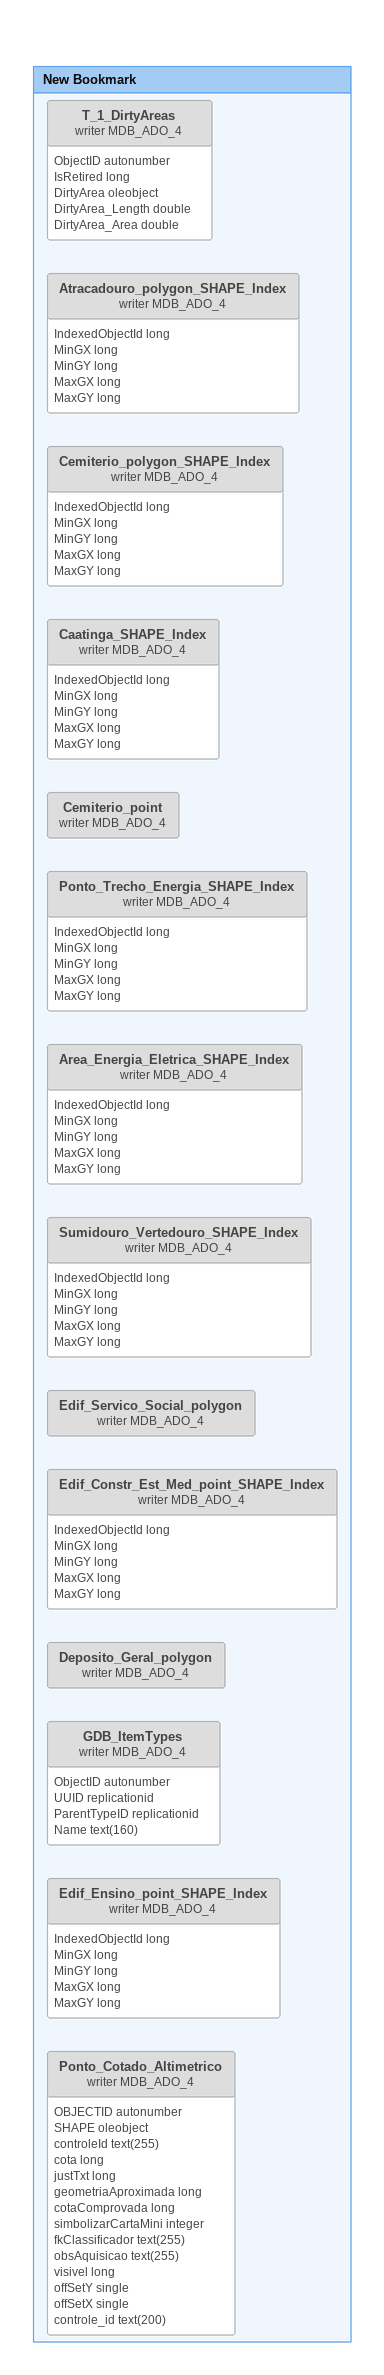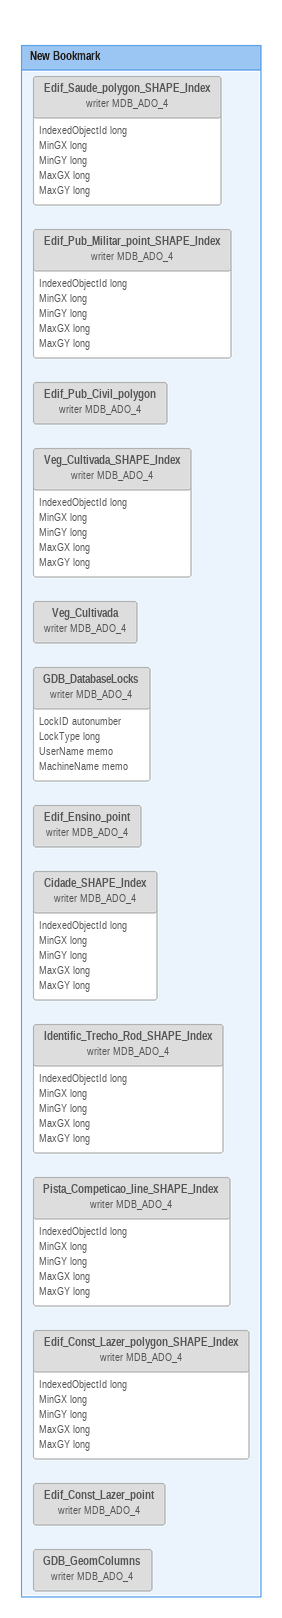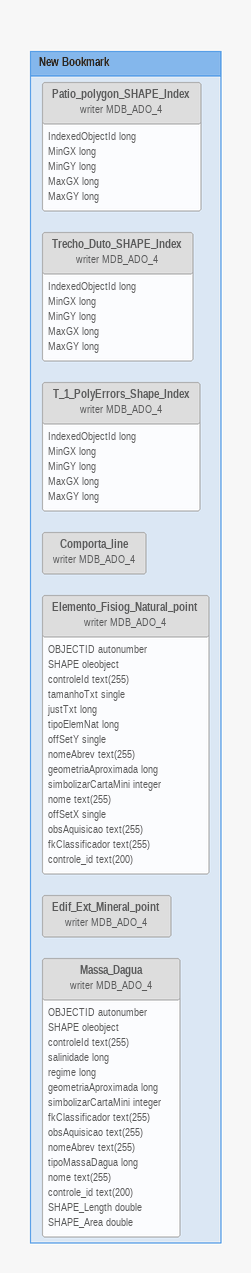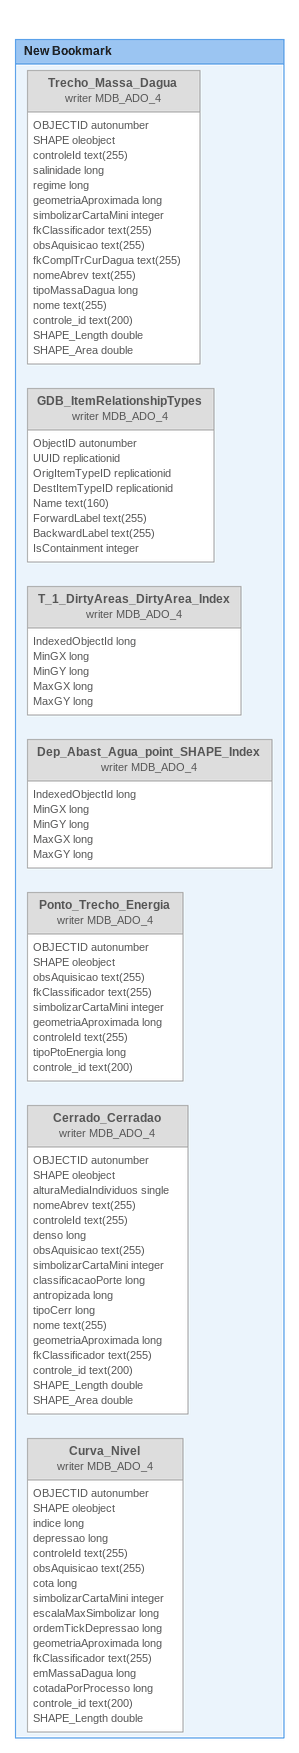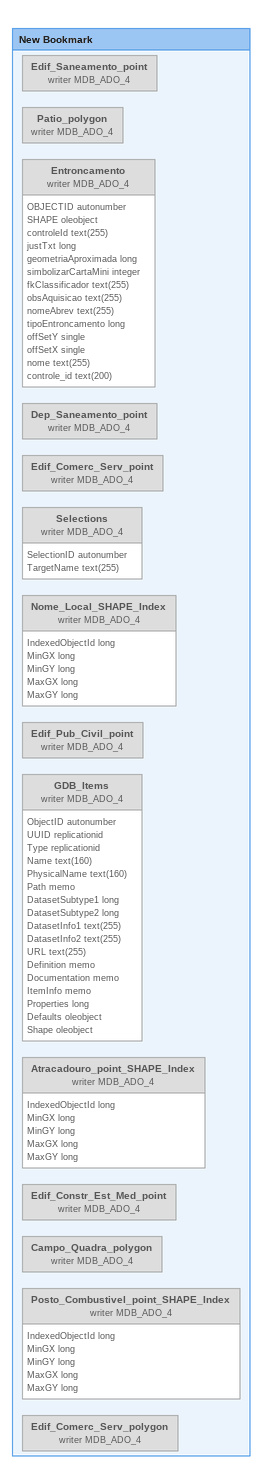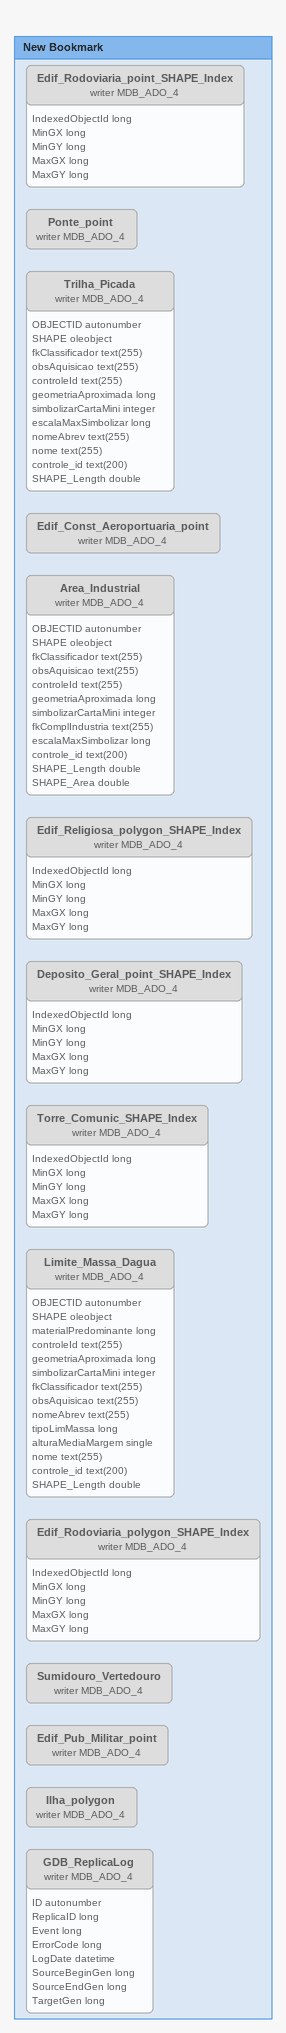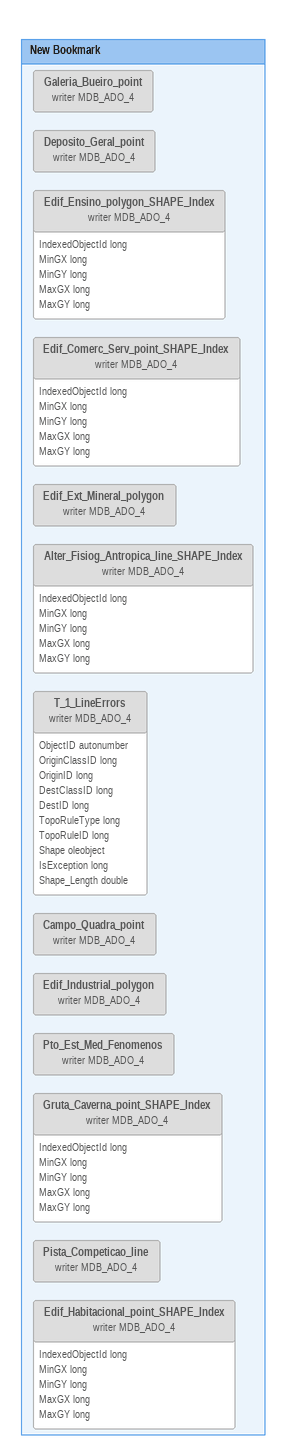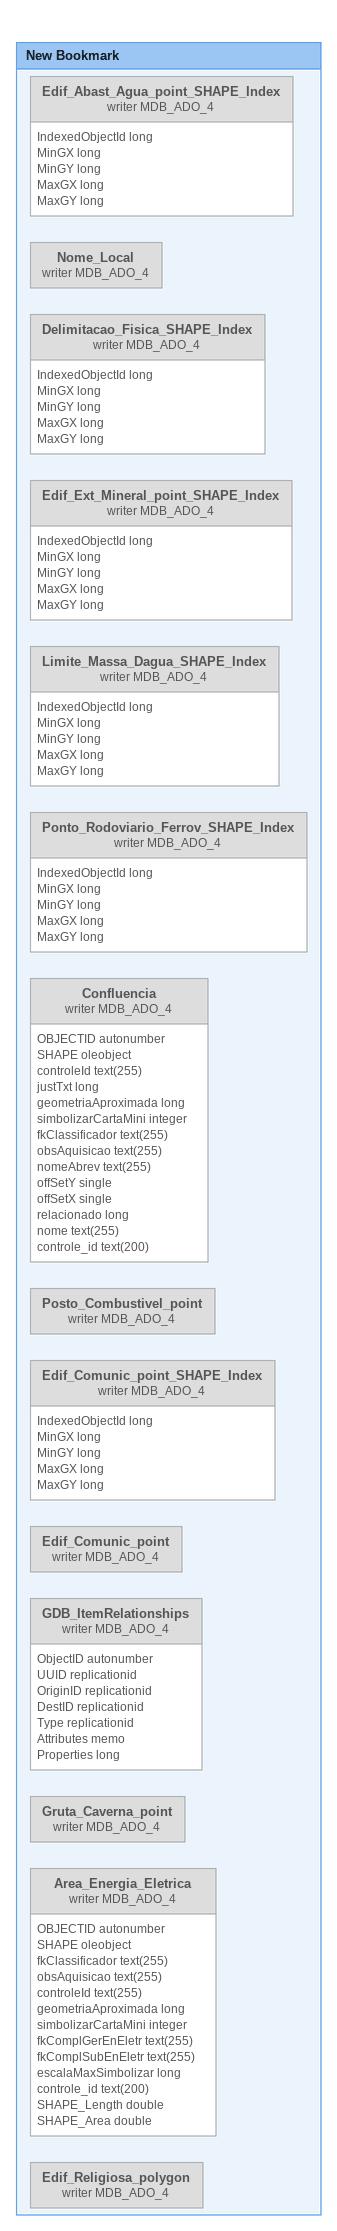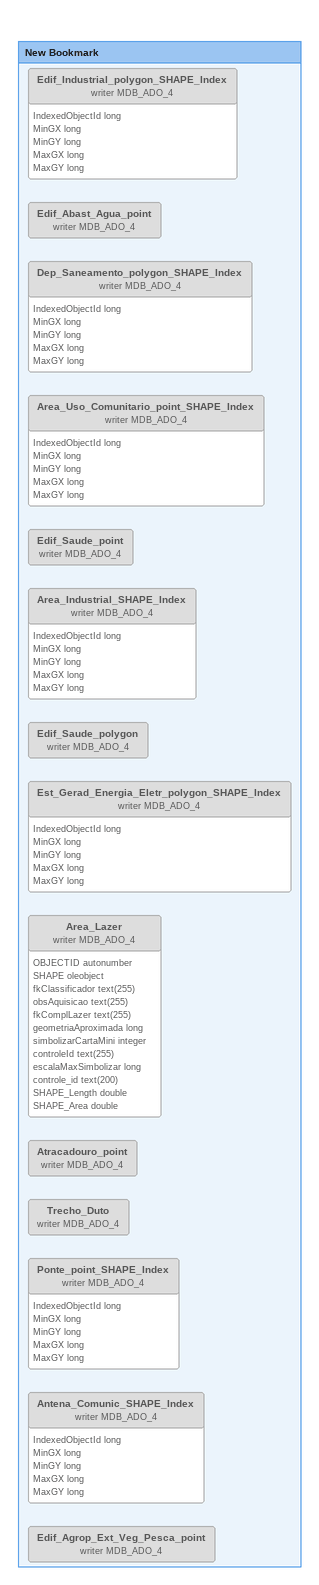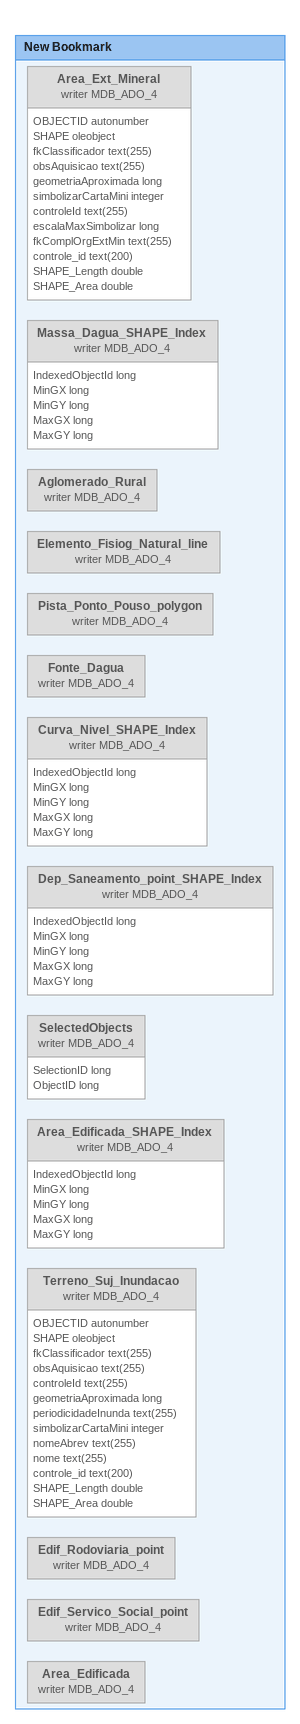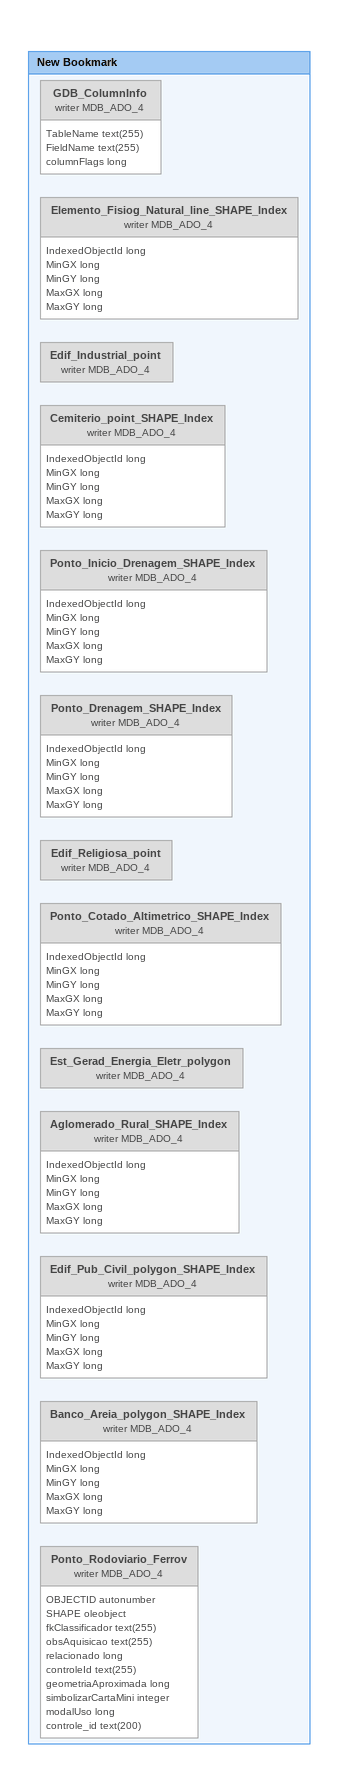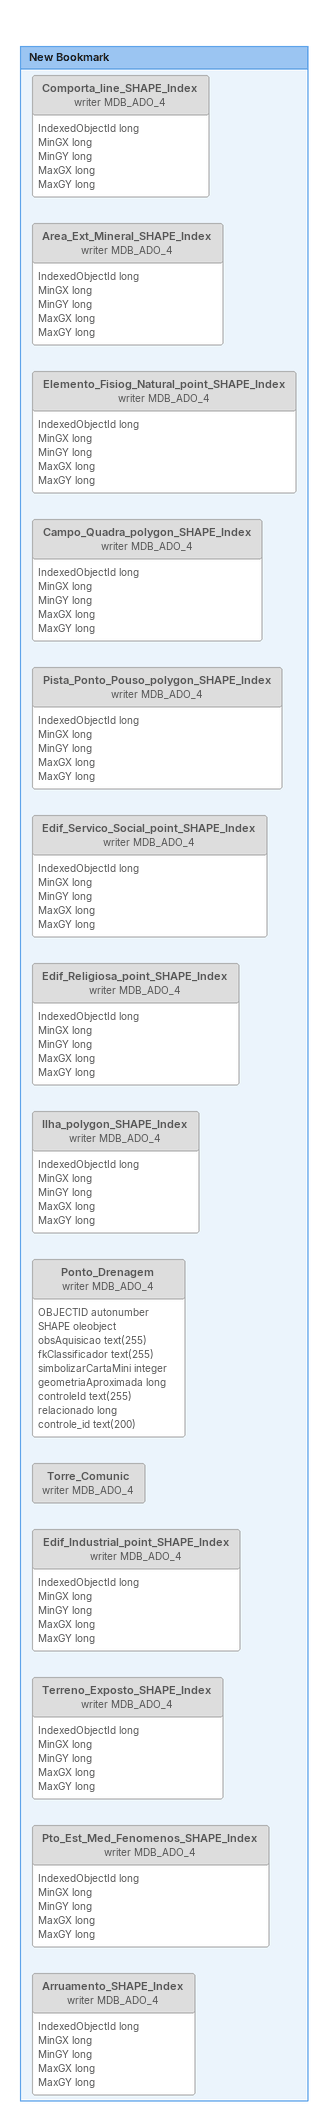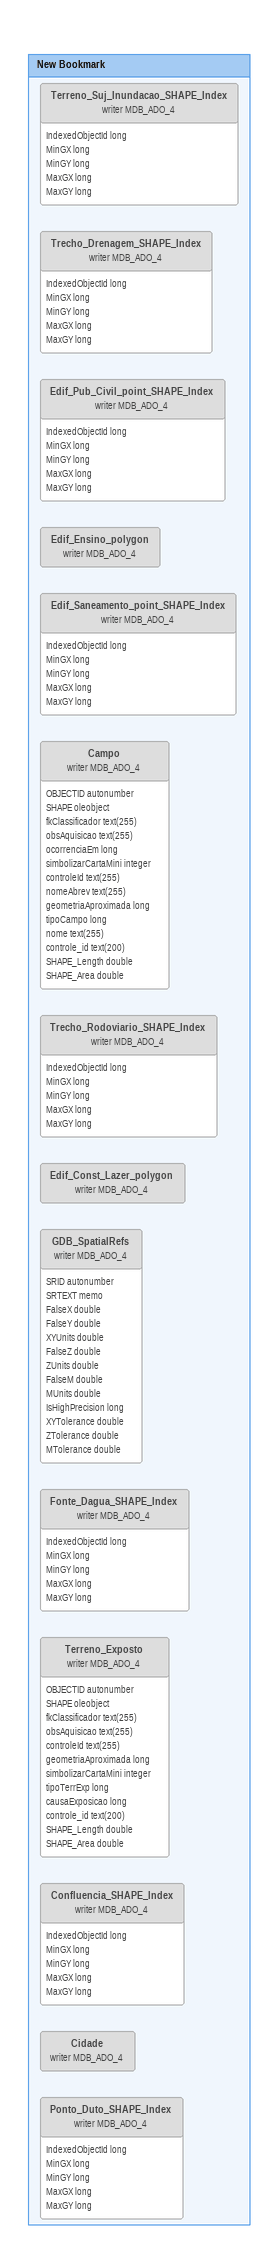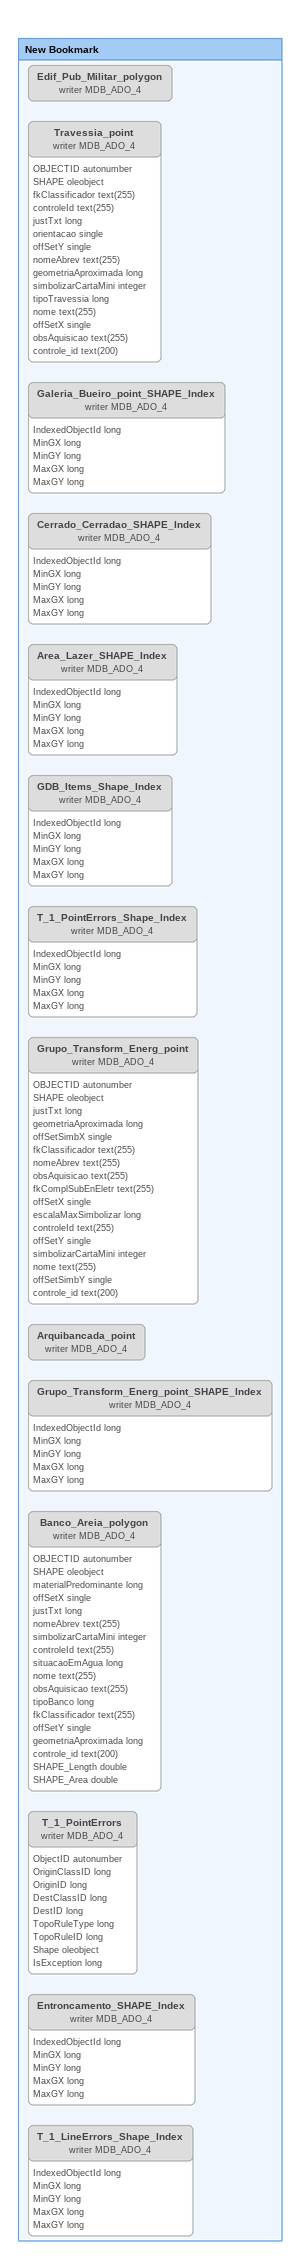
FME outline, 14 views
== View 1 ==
Bookmark: New Bookmark
T_1_DirtyAreas (writer MDB_ADO_4) [off]
    attributes: ObjectID autonumber, IsRetired long, DirtyArea oleobject, DirtyArea_Length double, DirtyArea_Area double
Atracadouro_polygon_SHAPE_Index (writer MDB_ADO_4) [off]
    attributes: IndexedObjectId long, MinGX long, MinGY long, MaxGX long, MaxGY long
Cemiterio_polygon_SHAPE_Index (writer MDB_ADO_4) [off]
    attributes: IndexedObjectId long, MinGX long, MinGY long, MaxGX long, MaxGY long
Caatinga_SHAPE_Index (writer MDB_ADO_4) [off]
    attributes: IndexedObjectId long, MinGX long, MinGY long, MaxGX long, MaxGY long
Cemiterio_point (writer MDB_ADO_4) [off]
Ponto_Trecho_Energia_SHAPE_Index (writer MDB_ADO_4) [off]
    attributes: IndexedObjectId long, MinGX long, MinGY long, MaxGX long, MaxGY long
Area_Energia_Eletrica_SHAPE_Index (writer MDB_ADO_4) [off]
    attributes: IndexedObjectId long, MinGX long, MinGY long, MaxGX long, MaxGY long
Sumidouro_Vertedouro_SHAPE_Index (writer MDB_ADO_4) [off]
    attributes: IndexedObjectId long, MinGX long, MinGY long, MaxGX long, MaxGY long
Edif_Servico_Social_polygon (writer MDB_ADO_4) [off]
Edif_Constr_Est_Med_point_SHAPE_Index (writer MDB_ADO_4) [off]
    attributes: IndexedObjectId long, MinGX long, MinGY long, MaxGX long, MaxGY long
Deposito_Geral_polygon (writer MDB_ADO_4) [off]
GDB_ItemTypes (writer MDB_ADO_4) [off]
    attributes: ObjectID autonumber, UUID replicationid, ParentTypeID replicationid, Name text(160)
Edif_Ensino_point_SHAPE_Index (writer MDB_ADO_4) [off]
    attributes: IndexedObjectId long, MinGX long, MinGY long, MaxGX long, MaxGY long
Ponto_Cotado_Altimetrico (writer MDB_ADO_4) [off]
    attributes: OBJECTID autonumber, SHAPE oleobject, controleId text(255), cota long, justTxt long, geometriaAproximada long, cotaComprovada long, simbolizarCartaMini integer, fkClassificador text(255), obsAquisicao text(255), visivel long, offSetY single, offSetX single, controle_id text(200)

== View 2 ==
Bookmark: New Bookmark
Edif_Saude_polygon_SHAPE_Index (writer MDB_ADO_4) [off]
    attributes: IndexedObjectId long, MinGX long, MinGY long, MaxGX long, MaxGY long
Edif_Pub_Militar_point_SHAPE_Index (writer MDB_ADO_4) [off]
    attributes: IndexedObjectId long, MinGX long, MinGY long, MaxGX long, MaxGY long
Edif_Pub_Civil_polygon (writer MDB_ADO_4) [off]
Veg_Cultivada_SHAPE_Index (writer MDB_ADO_4) [off]
    attributes: IndexedObjectId long, MinGX long, MinGY long, MaxGX long, MaxGY long
Veg_Cultivada (writer MDB_ADO_4) [off]
GDB_DatabaseLocks (writer MDB_ADO_4) [off]
    attributes: LockID autonumber, LockType long, UserName memo, MachineName memo
Edif_Ensino_point (writer MDB_ADO_4) [off]
Cidade_SHAPE_Index (writer MDB_ADO_4) [off]
    attributes: IndexedObjectId long, MinGX long, MinGY long, MaxGX long, MaxGY long
Identific_Trecho_Rod_SHAPE_Index (writer MDB_ADO_4) [off]
    attributes: IndexedObjectId long, MinGX long, MinGY long, MaxGX long, MaxGY long
Pista_Competicao_line_SHAPE_Index (writer MDB_ADO_4) [off]
    attributes: IndexedObjectId long, MinGX long, MinGY long, MaxGX long, MaxGY long
Edif_Const_Lazer_polygon_SHAPE_Index (writer MDB_ADO_4) [off]
    attributes: IndexedObjectId long, MinGX long, MinGY long, MaxGX long, MaxGY long
Edif_Const_Lazer_point (writer MDB_ADO_4) [off]
GDB_GeomColumns (writer MDB_ADO_4) [off]

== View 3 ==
Bookmark: New Bookmark
Patio_polygon_SHAPE_Index (writer MDB_ADO_4) [off]
    attributes: IndexedObjectId long, MinGX long, MinGY long, MaxGX long, MaxGY long
Trecho_Duto_SHAPE_Index (writer MDB_ADO_4) [off]
    attributes: IndexedObjectId long, MinGX long, MinGY long, MaxGX long, MaxGY long
T_1_PolyErrors_Shape_Index (writer MDB_ADO_4) [off]
    attributes: IndexedObjectId long, MinGX long, MinGY long, MaxGX long, MaxGY long
Comporta_line (writer MDB_ADO_4) [off]
Elemento_Fisiog_Natural_point (writer MDB_ADO_4) [off]
    attributes: OBJECTID autonumber, SHAPE oleobject, controleId text(255), tamanhoTxt single, justTxt long, tipoElemNat long, offSetY single, nomeAbrev text(255), geometriaAproximada long, simbolizarCartaMini integer, nome text(255), offSetX single, obsAquisicao text(255), fkClassificador text(255), controle_id text(200)
Edif_Ext_Mineral_point (writer MDB_ADO_4) [off]
Massa_Dagua (writer MDB_ADO_4) [off]
    attributes: OBJECTID autonumber, SHAPE oleobject, controleId text(255), salinidade long, regime long, geometriaAproximada long, simbolizarCartaMini integer, fkClassificador text(255), obsAquisicao text(255), nomeAbrev text(255), tipoMassaDagua long, nome text(255), controle_id text(200), SHAPE_Length double, SHAPE_Area double

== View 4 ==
Bookmark: New Bookmark
Trecho_Massa_Dagua (writer MDB_ADO_4) [off]
    attributes: OBJECTID autonumber, SHAPE oleobject, controleId text(255), salinidade long, regime long, geometriaAproximada long, simbolizarCartaMini integer, fkClassificador text(255), obsAquisicao text(255), fkComplTrCurDagua text(255), nomeAbrev text(255), tipoMassaDagua long, nome text(255), controle_id text(200), SHAPE_Length double, SHAPE_Area double
GDB_ItemRelationshipTypes (writer MDB_ADO_4) [off]
    attributes: ObjectID autonumber, UUID replicationid, OrigItemTypeID replicationid, DestItemTypeID replicationid, Name text(160), ForwardLabel text(255), BackwardLabel text(255), IsContainment integer
T_1_DirtyAreas_DirtyArea_Index (writer MDB_ADO_4) [off]
    attributes: IndexedObjectId long, MinGX long, MinGY long, MaxGX long, MaxGY long
Dep_Abast_Agua_point_SHAPE_Index (writer MDB_ADO_4) [off]
    attributes: IndexedObjectId long, MinGX long, MinGY long, MaxGX long, MaxGY long
Ponto_Trecho_Energia (writer MDB_ADO_4) [off]
    attributes: OBJECTID autonumber, SHAPE oleobject, obsAquisicao text(255), fkClassificador text(255), simbolizarCartaMini integer, geometriaAproximada long, controleId text(255), tipoPtoEnergia long, controle_id text(200)
Cerrado_Cerradao (writer MDB_ADO_4) [off]
    attributes: OBJECTID autonumber, SHAPE oleobject, alturaMediaIndividuos single, nomeAbrev text(255), controleId text(255), denso long, obsAquisicao text(255), simbolizarCartaMini integer, classificacaoPorte long, antropizada long, tipoCerr long, nome text(255), geometriaAproximada long, fkClassificador text(255), controle_id text(200), SHAPE_Length double, SHAPE_Area double
Curva_Nivel (writer MDB_ADO_4) [off]
    attributes: OBJECTID autonumber, SHAPE oleobject, indice long, depressao long, controleId text(255), obsAquisicao text(255), cota long, simbolizarCartaMini integer, escalaMaxSimbolizar long, ordemTickDepressao long, geometriaAproximada long, fkClassificador text(255), emMassaDagua long, cotadaPorProcesso long, controle_id text(200), SHAPE_Length double

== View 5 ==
Bookmark: New Bookmark
Edif_Saneamento_point (writer MDB_ADO_4) [off]
Patio_polygon (writer MDB_ADO_4) [off]
Entroncamento (writer MDB_ADO_4) [off]
    attributes: OBJECTID autonumber, SHAPE oleobject, controleId text(255), justTxt long, geometriaAproximada long, simbolizarCartaMini integer, fkClassificador text(255), obsAquisicao text(255), nomeAbrev text(255), tipoEntroncamento long, offSetY single, offSetX single, nome text(255), controle_id text(200)
Dep_Saneamento_point (writer MDB_ADO_4) [off]
Edif_Comerc_Serv_point (writer MDB_ADO_4) [off]
Selections (writer MDB_ADO_4) [off]
    attributes: SelectionID autonumber, TargetName text(255)
Nome_Local_SHAPE_Index (writer MDB_ADO_4) [off]
    attributes: IndexedObjectId long, MinGX long, MinGY long, MaxGX long, MaxGY long
Edif_Pub_Civil_point (writer MDB_ADO_4) [off]
GDB_Items (writer MDB_ADO_4) [off]
    attributes: ObjectID autonumber, UUID replicationid, Type replicationid, Name text(160), PhysicalName text(160), Path memo, DatasetSubtype1 long, DatasetSubtype2 long, DatasetInfo1 text(255), DatasetInfo2 text(255), URL text(255), Definition memo, Documentation memo, ItemInfo memo, Properties long, Defaults oleobject, Shape oleobject
Atracadouro_point_SHAPE_Index (writer MDB_ADO_4) [off]
    attributes: IndexedObjectId long, MinGX long, MinGY long, MaxGX long, MaxGY long
Edif_Constr_Est_Med_point (writer MDB_ADO_4) [off]
Campo_Quadra_polygon (writer MDB_ADO_4) [off]
Posto_Combustivel_point_SHAPE_Index (writer MDB_ADO_4) [off]
    attributes: IndexedObjectId long, MinGX long, MinGY long, MaxGX long, MaxGY long
Edif_Comerc_Serv_polygon (writer MDB_ADO_4) [off]

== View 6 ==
Bookmark: New Bookmark
Edif_Rodoviaria_point_SHAPE_Index (writer MDB_ADO_4) [off]
    attributes: IndexedObjectId long, MinGX long, MinGY long, MaxGX long, MaxGY long
Ponte_point (writer MDB_ADO_4) [off]
Trilha_Picada (writer MDB_ADO_4) [off]
    attributes: OBJECTID autonumber, SHAPE oleobject, fkClassificador text(255), obsAquisicao text(255), controleId text(255), geometriaAproximada long, simbolizarCartaMini integer, escalaMaxSimbolizar long, nomeAbrev text(255), nome text(255), controle_id text(200), SHAPE_Length double
Edif_Const_Aeroportuaria_point (writer MDB_ADO_4) [off]
Area_Industrial (writer MDB_ADO_4) [off]
    attributes: OBJECTID autonumber, SHAPE oleobject, fkClassificador text(255), obsAquisicao text(255), controleId text(255), geometriaAproximada long, simbolizarCartaMini integer, fkComplIndustria text(255), escalaMaxSimbolizar long, controle_id text(200), SHAPE_Length double, SHAPE_Area double
Edif_Religiosa_polygon_SHAPE_Index (writer MDB_ADO_4) [off]
    attributes: IndexedObjectId long, MinGX long, MinGY long, MaxGX long, MaxGY long
Deposito_Geral_point_SHAPE_Index (writer MDB_ADO_4) [off]
    attributes: IndexedObjectId long, MinGX long, MinGY long, MaxGX long, MaxGY long
Torre_Comunic_SHAPE_Index (writer MDB_ADO_4) [off]
    attributes: IndexedObjectId long, MinGX long, MinGY long, MaxGX long, MaxGY long
Limite_Massa_Dagua (writer MDB_ADO_4) [off]
    attributes: OBJECTID autonumber, SHAPE oleobject, materialPredominante long, controleId text(255), geometriaAproximada long, simbolizarCartaMini integer, fkClassificador text(255), obsAquisicao text(255), nomeAbrev text(255), tipoLimMassa long, alturaMediaMargem single, nome text(255), controle_id text(200), SHAPE_Length double
Edif_Rodoviaria_polygon_SHAPE_Index (writer MDB_ADO_4) [off]
    attributes: IndexedObjectId long, MinGX long, MinGY long, MaxGX long, MaxGY long
Sumidouro_Vertedouro (writer MDB_ADO_4) [off]
Edif_Pub_Militar_point (writer MDB_ADO_4) [off]
Ilha_polygon (writer MDB_ADO_4) [off]
GDB_ReplicaLog (writer MDB_ADO_4) [off]
    attributes: ID autonumber, ReplicaID long, Event long, ErrorCode long, LogDate datetime, SourceBeginGen long, SourceEndGen long, TargetGen long

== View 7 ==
Bookmark: New Bookmark
Galeria_Bueiro_point (writer MDB_ADO_4) [off]
Deposito_Geral_point (writer MDB_ADO_4) [off]
Edif_Ensino_polygon_SHAPE_Index (writer MDB_ADO_4) [off]
    attributes: IndexedObjectId long, MinGX long, MinGY long, MaxGX long, MaxGY long
Edif_Comerc_Serv_point_SHAPE_Index (writer MDB_ADO_4) [off]
    attributes: IndexedObjectId long, MinGX long, MinGY long, MaxGX long, MaxGY long
Edif_Ext_Mineral_polygon (writer MDB_ADO_4) [off]
Alter_Fisiog_Antropica_line_SHAPE_Index (writer MDB_ADO_4) [off]
    attributes: IndexedObjectId long, MinGX long, MinGY long, MaxGX long, MaxGY long
T_1_LineErrors (writer MDB_ADO_4) [off]
    attributes: ObjectID autonumber, OriginClassID long, OriginID long, DestClassID long, DestID long, TopoRuleType long, TopoRuleID long, Shape oleobject, IsException long, Shape_Length double
Campo_Quadra_point (writer MDB_ADO_4) [off]
Edif_Industrial_polygon (writer MDB_ADO_4) [off]
Pto_Est_Med_Fenomenos (writer MDB_ADO_4) [off]
Gruta_Caverna_point_SHAPE_Index (writer MDB_ADO_4) [off]
    attributes: IndexedObjectId long, MinGX long, MinGY long, MaxGX long, MaxGY long
Pista_Competicao_line (writer MDB_ADO_4) [off]
Edif_Habitacional_point_SHAPE_Index (writer MDB_ADO_4) [off]
    attributes: IndexedObjectId long, MinGX long, MinGY long, MaxGX long, MaxGY long

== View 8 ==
Bookmark: New Bookmark
Edif_Abast_Agua_point_SHAPE_Index (writer MDB_ADO_4) [off]
    attributes: IndexedObjectId long, MinGX long, MinGY long, MaxGX long, MaxGY long
Nome_Local (writer MDB_ADO_4) [off]
Delimitacao_Fisica_SHAPE_Index (writer MDB_ADO_4) [off]
    attributes: IndexedObjectId long, MinGX long, MinGY long, MaxGX long, MaxGY long
Edif_Ext_Mineral_point_SHAPE_Index (writer MDB_ADO_4) [off]
    attributes: IndexedObjectId long, MinGX long, MinGY long, MaxGX long, MaxGY long
Limite_Massa_Dagua_SHAPE_Index (writer MDB_ADO_4) [off]
    attributes: IndexedObjectId long, MinGX long, MinGY long, MaxGX long, MaxGY long
Ponto_Rodoviario_Ferrov_SHAPE_Index (writer MDB_ADO_4) [off]
    attributes: IndexedObjectId long, MinGX long, MinGY long, MaxGX long, MaxGY long
Confluencia (writer MDB_ADO_4) [off]
    attributes: OBJECTID autonumber, SHAPE oleobject, controleId text(255), justTxt long, geometriaAproximada long, simbolizarCartaMini integer, fkClassificador text(255), obsAquisicao text(255), nomeAbrev text(255), offSetY single, offSetX single, relacionado long, nome text(255), controle_id text(200)
Posto_Combustivel_point (writer MDB_ADO_4) [off]
Edif_Comunic_point_SHAPE_Index (writer MDB_ADO_4) [off]
    attributes: IndexedObjectId long, MinGX long, MinGY long, MaxGX long, MaxGY long
Edif_Comunic_point (writer MDB_ADO_4) [off]
GDB_ItemRelationships (writer MDB_ADO_4) [off]
    attributes: ObjectID autonumber, UUID replicationid, OriginID replicationid, DestID replicationid, Type replicationid, Attributes memo, Properties long
Gruta_Caverna_point (writer MDB_ADO_4) [off]
Area_Energia_Eletrica (writer MDB_ADO_4) [off]
    attributes: OBJECTID autonumber, SHAPE oleobject, fkClassificador text(255), obsAquisicao text(255), controleId text(255), geometriaAproximada long, simbolizarCartaMini integer, fkComplGerEnEletr text(255), fkComplSubEnEletr text(255), escalaMaxSimbolizar long, controle_id text(200), SHAPE_Length double, SHAPE_Area double
Edif_Religiosa_polygon (writer MDB_ADO_4) [off]

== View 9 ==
Bookmark: New Bookmark
Edif_Industrial_polygon_SHAPE_Index (writer MDB_ADO_4) [off]
    attributes: IndexedObjectId long, MinGX long, MinGY long, MaxGX long, MaxGY long
Edif_Abast_Agua_point (writer MDB_ADO_4) [off]
Dep_Saneamento_polygon_SHAPE_Index (writer MDB_ADO_4) [off]
    attributes: IndexedObjectId long, MinGX long, MinGY long, MaxGX long, MaxGY long
Area_Uso_Comunitario_point_SHAPE_Index (writer MDB_ADO_4) [off]
    attributes: IndexedObjectId long, MinGX long, MinGY long, MaxGX long, MaxGY long
Edif_Saude_point (writer MDB_ADO_4) [off]
Area_Industrial_SHAPE_Index (writer MDB_ADO_4) [off]
    attributes: IndexedObjectId long, MinGX long, MinGY long, MaxGX long, MaxGY long
Edif_Saude_polygon (writer MDB_ADO_4) [off]
Est_Gerad_Energia_Eletr_polygon_SHAPE_Index (writer MDB_ADO_4) [off]
    attributes: IndexedObjectId long, MinGX long, MinGY long, MaxGX long, MaxGY long
Area_Lazer (writer MDB_ADO_4) [off]
    attributes: OBJECTID autonumber, SHAPE oleobject, fkClassificador text(255), obsAquisicao text(255), fkComplLazer text(255), geometriaAproximada long, simbolizarCartaMini integer, controleId text(255), escalaMaxSimbolizar long, controle_id text(200), SHAPE_Length double, SHAPE_Area double
Atracadouro_point (writer MDB_ADO_4) [off]
Trecho_Duto (writer MDB_ADO_4) [off]
Ponte_point_SHAPE_Index (writer MDB_ADO_4) [off]
    attributes: IndexedObjectId long, MinGX long, MinGY long, MaxGX long, MaxGY long
Antena_Comunic_SHAPE_Index (writer MDB_ADO_4) [off]
    attributes: IndexedObjectId long, MinGX long, MinGY long, MaxGX long, MaxGY long
Edif_Agrop_Ext_Veg_Pesca_point (writer MDB_ADO_4) [off]

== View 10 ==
Bookmark: New Bookmark
Area_Ext_Mineral (writer MDB_ADO_4) [off]
    attributes: OBJECTID autonumber, SHAPE oleobject, fkClassificador text(255), obsAquisicao text(255), geometriaAproximada long, simbolizarCartaMini integer, controleId text(255), escalaMaxSimbolizar long, fkComplOrgExtMin text(255), controle_id text(200), SHAPE_Length double, SHAPE_Area double
Massa_Dagua_SHAPE_Index (writer MDB_ADO_4) [off]
    attributes: IndexedObjectId long, MinGX long, MinGY long, MaxGX long, MaxGY long
Aglomerado_Rural (writer MDB_ADO_4) [off]
Elemento_Fisiog_Natural_line (writer MDB_ADO_4) [off]
Pista_Ponto_Pouso_polygon (writer MDB_ADO_4) [off]
Fonte_Dagua (writer MDB_ADO_4) [off]
Curva_Nivel_SHAPE_Index (writer MDB_ADO_4) [off]
    attributes: IndexedObjectId long, MinGX long, MinGY long, MaxGX long, MaxGY long
Dep_Saneamento_point_SHAPE_Index (writer MDB_ADO_4) [off]
    attributes: IndexedObjectId long, MinGX long, MinGY long, MaxGX long, MaxGY long
SelectedObjects (writer MDB_ADO_4) [off]
    attributes: SelectionID long, ObjectID long
Area_Edificada_SHAPE_Index (writer MDB_ADO_4) [off]
    attributes: IndexedObjectId long, MinGX long, MinGY long, MaxGX long, MaxGY long
Terreno_Suj_Inundacao (writer MDB_ADO_4) [off]
    attributes: OBJECTID autonumber, SHAPE oleobject, fkClassificador text(255), obsAquisicao text(255), controleId text(255), geometriaAproximada long, periodicidadeInunda text(255), simbolizarCartaMini integer, nomeAbrev text(255), nome text(255), controle_id text(200), SHAPE_Length double, SHAPE_Area double
Edif_Rodoviaria_point (writer MDB_ADO_4) [off]
Edif_Servico_Social_point (writer MDB_ADO_4) [off]
Area_Edificada (writer MDB_ADO_4) [off]

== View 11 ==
Bookmark: New Bookmark
GDB_ColumnInfo (writer MDB_ADO_4) [off]
    attributes: TableName text(255), FieldName text(255), columnFlags long
Elemento_Fisiog_Natural_line_SHAPE_Index (writer MDB_ADO_4) [off]
    attributes: IndexedObjectId long, MinGX long, MinGY long, MaxGX long, MaxGY long
Edif_Industrial_point (writer MDB_ADO_4) [off]
Cemiterio_point_SHAPE_Index (writer MDB_ADO_4) [off]
    attributes: IndexedObjectId long, MinGX long, MinGY long, MaxGX long, MaxGY long
Ponto_Inicio_Drenagem_SHAPE_Index (writer MDB_ADO_4) [off]
    attributes: IndexedObjectId long, MinGX long, MinGY long, MaxGX long, MaxGY long
Ponto_Drenagem_SHAPE_Index (writer MDB_ADO_4) [off]
    attributes: IndexedObjectId long, MinGX long, MinGY long, MaxGX long, MaxGY long
Edif_Religiosa_point (writer MDB_ADO_4) [off]
Ponto_Cotado_Altimetrico_SHAPE_Index (writer MDB_ADO_4) [off]
    attributes: IndexedObjectId long, MinGX long, MinGY long, MaxGX long, MaxGY long
Est_Gerad_Energia_Eletr_polygon (writer MDB_ADO_4) [off]
Aglomerado_Rural_SHAPE_Index (writer MDB_ADO_4) [off]
    attributes: IndexedObjectId long, MinGX long, MinGY long, MaxGX long, MaxGY long
Edif_Pub_Civil_polygon_SHAPE_Index (writer MDB_ADO_4) [off]
    attributes: IndexedObjectId long, MinGX long, MinGY long, MaxGX long, MaxGY long
Banco_Areia_polygon_SHAPE_Index (writer MDB_ADO_4) [off]
    attributes: IndexedObjectId long, MinGX long, MinGY long, MaxGX long, MaxGY long
Ponto_Rodoviario_Ferrov (writer MDB_ADO_4) [off]
    attributes: OBJECTID autonumber, SHAPE oleobject, fkClassificador text(255), obsAquisicao text(255), relacionado long, controleId text(255), geometriaAproximada long, simbolizarCartaMini integer, modalUso long, controle_id text(200)

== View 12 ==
Bookmark: New Bookmark
Comporta_line_SHAPE_Index (writer MDB_ADO_4) [off]
    attributes: IndexedObjectId long, MinGX long, MinGY long, MaxGX long, MaxGY long
Area_Ext_Mineral_SHAPE_Index (writer MDB_ADO_4) [off]
    attributes: IndexedObjectId long, MinGX long, MinGY long, MaxGX long, MaxGY long
Elemento_Fisiog_Natural_point_SHAPE_Index (writer MDB_ADO_4) [off]
    attributes: IndexedObjectId long, MinGX long, MinGY long, MaxGX long, MaxGY long
Campo_Quadra_polygon_SHAPE_Index (writer MDB_ADO_4) [off]
    attributes: IndexedObjectId long, MinGX long, MinGY long, MaxGX long, MaxGY long
Pista_Ponto_Pouso_polygon_SHAPE_Index (writer MDB_ADO_4) [off]
    attributes: IndexedObjectId long, MinGX long, MinGY long, MaxGX long, MaxGY long
Edif_Servico_Social_point_SHAPE_Index (writer MDB_ADO_4) [off]
    attributes: IndexedObjectId long, MinGX long, MinGY long, MaxGX long, MaxGY long
Edif_Religiosa_point_SHAPE_Index (writer MDB_ADO_4) [off]
    attributes: IndexedObjectId long, MinGX long, MinGY long, MaxGX long, MaxGY long
Ilha_polygon_SHAPE_Index (writer MDB_ADO_4) [off]
    attributes: IndexedObjectId long, MinGX long, MinGY long, MaxGX long, MaxGY long
Ponto_Drenagem (writer MDB_ADO_4) [off]
    attributes: OBJECTID autonumber, SHAPE oleobject, obsAquisicao text(255), fkClassificador text(255), simbolizarCartaMini integer, geometriaAproximada long, controleId text(255), relacionado long, controle_id text(200)
Torre_Comunic (writer MDB_ADO_4) [off]
Edif_Industrial_point_SHAPE_Index (writer MDB_ADO_4) [off]
    attributes: IndexedObjectId long, MinGX long, MinGY long, MaxGX long, MaxGY long
Terreno_Exposto_SHAPE_Index (writer MDB_ADO_4) [off]
    attributes: IndexedObjectId long, MinGX long, MinGY long, MaxGX long, MaxGY long
Pto_Est_Med_Fenomenos_SHAPE_Index (writer MDB_ADO_4) [off]
    attributes: IndexedObjectId long, MinGX long, MinGY long, MaxGX long, MaxGY long
Arruamento_SHAPE_Index (writer MDB_ADO_4) [off]
    attributes: IndexedObjectId long, MinGX long, MinGY long, MaxGX long, MaxGY long

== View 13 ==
Bookmark: New Bookmark
Terreno_Suj_Inundacao_SHAPE_Index (writer MDB_ADO_4) [off]
    attributes: IndexedObjectId long, MinGX long, MinGY long, MaxGX long, MaxGY long
Trecho_Drenagem_SHAPE_Index (writer MDB_ADO_4) [off]
    attributes: IndexedObjectId long, MinGX long, MinGY long, MaxGX long, MaxGY long
Edif_Pub_Civil_point_SHAPE_Index (writer MDB_ADO_4) [off]
    attributes: IndexedObjectId long, MinGX long, MinGY long, MaxGX long, MaxGY long
Edif_Ensino_polygon (writer MDB_ADO_4) [off]
Edif_Saneamento_point_SHAPE_Index (writer MDB_ADO_4) [off]
    attributes: IndexedObjectId long, MinGX long, MinGY long, MaxGX long, MaxGY long
Campo (writer MDB_ADO_4) [off]
    attributes: OBJECTID autonumber, SHAPE oleobject, fkClassificador text(255), obsAquisicao text(255), ocorrenciaEm long, simbolizarCartaMini integer, controleId text(255), nomeAbrev text(255), geometriaAproximada long, tipoCampo long, nome text(255), controle_id text(200), SHAPE_Length double, SHAPE_Area double
Trecho_Rodoviario_SHAPE_Index (writer MDB_ADO_4) [off]
    attributes: IndexedObjectId long, MinGX long, MinGY long, MaxGX long, MaxGY long
Edif_Const_Lazer_polygon (writer MDB_ADO_4) [off]
GDB_SpatialRefs (writer MDB_ADO_4) [off]
    attributes: SRID autonumber, SRTEXT memo, FalseX double, FalseY double, XYUnits double, FalseZ double, ZUnits double, FalseM double, MUnits double, IsHighPrecision long, XYTolerance double, ZTolerance double, MTolerance double
Fonte_Dagua_SHAPE_Index (writer MDB_ADO_4) [off]
    attributes: IndexedObjectId long, MinGX long, MinGY long, MaxGX long, MaxGY long
Terreno_Exposto (writer MDB_ADO_4) [off]
    attributes: OBJECTID autonumber, SHAPE oleobject, fkClassificador text(255), obsAquisicao text(255), controleId text(255), geometriaAproximada long, simbolizarCartaMini integer, tipoTerrExp long, causaExposicao long, controle_id text(200), SHAPE_Length double, SHAPE_Area double
Confluencia_SHAPE_Index (writer MDB_ADO_4) [off]
    attributes: IndexedObjectId long, MinGX long, MinGY long, MaxGX long, MaxGY long
Cidade (writer MDB_ADO_4) [off]
Ponto_Duto_SHAPE_Index (writer MDB_ADO_4) [off]
    attributes: IndexedObjectId long, MinGX long, MinGY long, MaxGX long, MaxGY long

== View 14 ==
Bookmark: New Bookmark
Edif_Pub_Militar_polygon (writer MDB_ADO_4) [off]
Travessia_point (writer MDB_ADO_4) [off]
    attributes: OBJECTID autonumber, SHAPE oleobject, fkClassificador text(255), controleId text(255), justTxt long, orientacao single, offSetY single, nomeAbrev text(255), geometriaAproximada long, simbolizarCartaMini integer, tipoTravessia long, nome text(255), offSetX single, obsAquisicao text(255), controle_id text(200)
Galeria_Bueiro_point_SHAPE_Index (writer MDB_ADO_4) [off]
    attributes: IndexedObjectId long, MinGX long, MinGY long, MaxGX long, MaxGY long
Cerrado_Cerradao_SHAPE_Index (writer MDB_ADO_4) [off]
    attributes: IndexedObjectId long, MinGX long, MinGY long, MaxGX long, MaxGY long
Area_Lazer_SHAPE_Index (writer MDB_ADO_4) [off]
    attributes: IndexedObjectId long, MinGX long, MinGY long, MaxGX long, MaxGY long
GDB_Items_Shape_Index (writer MDB_ADO_4) [off]
    attributes: IndexedObjectId long, MinGX long, MinGY long, MaxGX long, MaxGY long
T_1_PointErrors_Shape_Index (writer MDB_ADO_4) [off]
    attributes: IndexedObjectId long, MinGX long, MinGY long, MaxGX long, MaxGY long
Grupo_Transform_Energ_point (writer MDB_ADO_4) [off]
    attributes: OBJECTID autonumber, SHAPE oleobject, justTxt long, geometriaAproximada long, offSetSimbX single, fkClassificador text(255), nomeAbrev text(255), obsAquisicao text(255), fkComplSubEnEletr text(255), offSetX single, escalaMaxSimbolizar long, controleId text(255), offSetY single, simbolizarCartaMini integer, nome text(255), offSetSimbY single, controle_id text(200)
Arquibancada_point (writer MDB_ADO_4) [off]
Grupo_Transform_Energ_point_SHAPE_Index (writer MDB_ADO_4) [off]
    attributes: IndexedObjectId long, MinGX long, MinGY long, MaxGX long, MaxGY long
Banco_Areia_polygon (writer MDB_ADO_4) [off]
    attributes: OBJECTID autonumber, SHAPE oleobject, materialPredominante long, offSetX single, justTxt long, nomeAbrev text(255), simbolizarCartaMini integer, controleId text(255), situacaoEmAgua long, nome text(255), obsAquisicao text(255), tipoBanco long, fkClassificador text(255), offSetY single, geometriaAproximada long, controle_id text(200), SHAPE_Length double, SHAPE_Area double
T_1_PointErrors (writer MDB_ADO_4) [off]
    attributes: ObjectID autonumber, OriginClassID long, OriginID long, DestClassID long, DestID long, TopoRuleType long, TopoRuleID long, Shape oleobject, IsException long
Entroncamento_SHAPE_Index (writer MDB_ADO_4) [off]
    attributes: IndexedObjectId long, MinGX long, MinGY long, MaxGX long, MaxGY long
T_1_LineErrors_Shape_Index (writer MDB_ADO_4) [off]
    attributes: IndexedObjectId long, MinGX long, MinGY long, MaxGX long, MaxGY long
